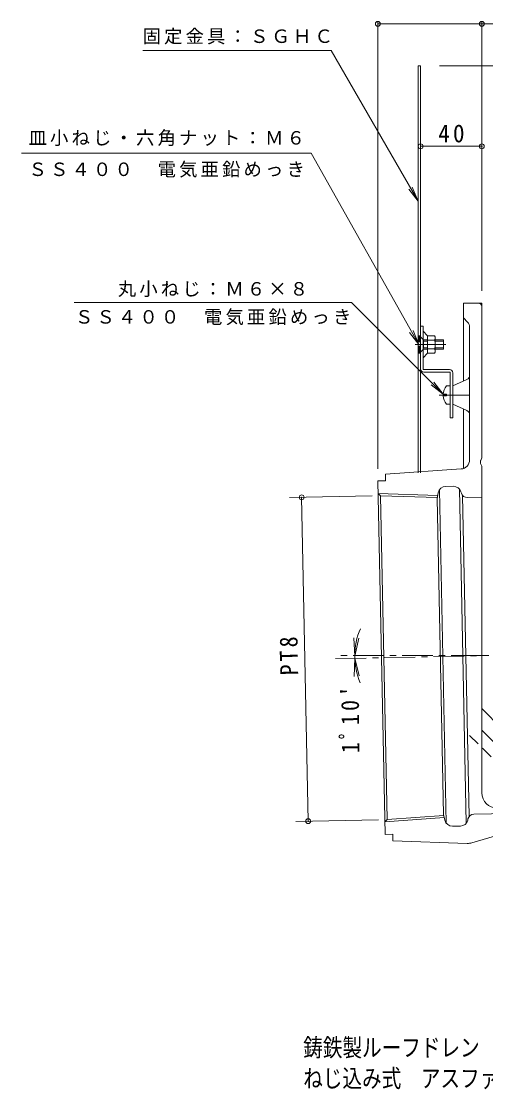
# Model space of a CAD drawing. Units: millimetres at full size, sheet at 1:4; details may follow other scales. Extents: x -530 to 522, y -549 to 542.
# Drawn here: x -530 to -227, y -549 to 149 of the extents above; entities that cross this region are included whole.
import ezdxf
from ezdxf.enums import TextEntityAlignment as Align

# ---------------------------------------------------------------- set-up
doc = ezdxf.new("R2010")
doc.units = ezdxf.units.MM
doc.header["$LTSCALE"] = 4
doc.header["$PDMODE"] = 32
doc.header["$PDSIZE"] = 3.2
for name, pattern in [('CHAIN1', [8, 5, -1, 1, -1]), ('DASHED1', [1.8, 1.2, -0.6]), ('DASHED2', [3, 2, -1])]:
    doc.linetypes.add(name, pattern=pattern)
for name, color, linetype, lineweight in [('0-0_通り芯', 4, 'Continuous', 9), ('0-4_その他', 7, 'Continuous', 9), ('0-5_寸法', 7, 'Continuous', 9), ('0-8', 2, 'Continuous', 9), ('0-A', 2, 'Continuous', 9), ('0-F', 7, 'CHAIN1', 9)]:
    doc.layers.add(name, color=color, linetype=linetype, lineweight=lineweight)
doc.layers.add('F-4_F-4ﾚｲﾔ', color=2, linetype='Continuous')
doc.styles.add('ＭＳ ゴシック', font='')
doc.styles.get('ＭＳ ゴシック').set_extended_font_data('MS Gothic')

msp = doc.modelspace()

# ---------------------------------------------------------------- linework, layer by layer
at = {"layer": '0-0_通り芯'}
for p, q in [((-229.106, -35.628), (-241.106, -35.628)), ((-241.106, -35.628), (-241.106, -86.446)), ((-229.106, -136.29), (-229.106, -35.628)), ((-238.449, -47.977), (-241.106, -45.128)), ((-237.106, -51.387), (-237.106, -137.976)), ((-248.106, -89.628), (-238.865, -85.427)), ((-248.106, -101.628), (-248.106, -89.628)), ((-248.106, -101.628), (-238.865, -105.829)), ((-241.106, -104.81), (-241.106, -143.633)), ((-230.106, -138.878), (-229.106, -136.733)), ((-230.106, -140.378), (-230.106, -138.878)), ((-242.694, -143.962), (-292.112, -147.365)), ((-230.106, -140.378), (-229.106, -142.11)), ((-229.106, -355.577), (-229.106, -142.646)), ((-297.023, -151.799), (-292.024, -151.697)), ((-297.023, -151.799), (-292.319, -382.751)), ((-292.112, -147.365), (-292.024, -151.697)), ((-296.856, -159.982), (-257.892, -161.2)), ((-296.856, -159.982), (-295.325, -161.508)), ((-257.563, -159.467), (-258.286, -163.28)), ((-256.766, -157.558), (-252.33, -375.357)), ((-247.652, -155.294), (-252.753, -155.398)), ((-243.775, -157.015), (-239.327, -375.371)), ((-242.746, -158.907), (-242.511, -159.721)), ((-295.325, -161.508), (-258.17, -162.669)), ((-241.688, -161.234), (-237.415, -371.07)), ((-238.587, -162.611), (-229.106, -162.418)), ((-229.106, -300.544), (-215.743, -313.908)), ((-229.106, -314.687), (-178.216, -365.577)), ((-39.479, -365.599), (-234.371, -369.568)), ((-291.018, -372.981), (-253.941, -370.308)), ((-238.377, -373.439), (-238.175, -372.615)), ((-292.319, -382.751), (-287.32, -382.649)), ((-287.32, -382.649), (-287.231, -387.01)), ((-243.131, -377.248), (-248.232, -377.352)), ((-198.394, -377.191), (-235.561, -388.171)), ((-238.717, -388.576), (-287.231, -387.01))]:
    msp.add_line(p, q, dxfattribs=at)
at = {"layer": '0-0_通り芯', "linetype": 'CHAIN1'}
for p, q in [((-257.078, -95.628), (-234.239, -95.628)), ((-324.583, -267.884), (-224.543, -265.846))]:
    msp.add_line(p, q, dxfattribs=at)
at = {"layer": '0-0_通り芯', "linetype": 'DASHED2'}
msp.add_line((-237.106, -318), (-181.589, -373.518), dxfattribs=at)
at = {"layer": '0-0_通り芯'}
for points in [[(-292.486, -374.567), (-291.018, -372.981), (-295.325, -161.507)], [(-253.204, -373.482), (-254.081, -369.701), (-258.286, -163.28)], [(-292.486, -374.567), (-292.403, -374.562), (-253.603, -371.764)]]:
    msp.add_lwpolyline(points, dxfattribs=at)
for centre, radius, start, end in [((-231.107, -37.628), 2, 0, 90), ((-242.106, -51.387), 5, 0, 43.00085), ((-240.106, -82.696), 3, 294.44357, 0), ((-240.106, -108.56), 3, 0, 65.55643), ((-243.106, -137.976), 6, 273.93967, 0), ((-228.106, -139.321), 2, 155.004, 180), ((-231.106, -136.29), 2, 335.004, 0), ((-228.106, -139.842), 2, 180, 209.99432), ((-231.106, -142.646), 2, 360, 29.99432), ((-252.651, -160.397), 5, 91.16681, 169.27815), ((-247.55, -160.293), 5, 16.09823, 91.16681), ((-238.668, -158.612), 4, 196.09823, 271.16681), ((-219.106, -355.577), 10, 180, 270), ((-234.29, -373.567), 4, 91.16681, 166.23539), ((-248.334, -372.353), 5, 193.05547, 271.16681), ((-243.233, -372.249), 5, 271.16681, 346.23539), ((-238.394, -378.581), 10, 268.15142, 286.45843)]:
    msp.add_arc(centre, radius, start, end, dxfattribs=at)
at = {"layer": '0-4_その他'}
for p, q in [((-297.023, 148.105), (-297.023, -143.799)), ((-297.023, 146.918), (-229.106, 146.918)), ((-229.106, 148.105), (-229.106, -27.628)), ((-229.106, 146.918), (83.894, 146.918)), ((165.237, 119.372), (-256.72, 119.372)), ((-269.106, 66.883), (-229.106, 66.883)), ((-354.8, -162.641), (-300.825, -161.542)), ((-346.802, -162.479), (-342.492, -374.107)), ((-312.136, -266.217), (-312.66, -254.228)), ((-312.136, -266.217), (-309.539, -254.501)), ((-312.119, -267.473), (-312.398, -279.47)), ((-312.119, -267.473), (-309.284, -279.133)), ((-350.49, -374.27), (-296.515, -373.17))]:
    msp.add_line(p, q, dxfattribs=at)
msp.add_arc((-267.053, -266.21), 45.084, 156.63402, 202.7846, dxfattribs=at)
for p in [(-297.023, 146.918), (-229.106, 146.918), (-269.106, 66.883), (-229.106, 66.883), (-346.802, -162.479), (-342.492, -374.107)]:
    msp.add_point(p, dxfattribs=at)
at = {"layer": '0-5_寸法'}
for p, q in [((-450.572, 129.4), (-327.504, 129.4)), ((-270.706, 31.024), (-327.504, 129.4)), ((-340.486, 62.313), (-529.802, 62.313)), ((-270.187, -62.628), (-340.486, 62.313)), ((-270.706, 31.024), (-276.794, 38.958)), ((-270.706, 31.024), (-274.533, 40.263)), ((-314.271, -35.173), (-495.411, -35.173)), ((-254.295, -95.149), (-314.271, -35.173)), ((-270.187, -62.628), (-276.275, -54.695)), ((-270.187, -62.628), (-274.014, -53.389)), ((-254.295, -95.149), (-262.229, -89.061)), ((-254.295, -95.149), (-260.383, -87.215))]:
    msp.add_line(p, q, dxfattribs=at)
at = {"layer": '0-8'}
for p, q in [((-270.706, 119.372), (-269.106, 119.372)), ((-270.706, 119.372), (-270.706, -146.58)), ((-269.106, -146.469), (-269.106, 119.372)), ((-269.106, -54.628), (-269.106, -50.628)), ((-267.506, -50.628), (-269.106, -50.628)), ((-267.506, -78.528), (-267.506, -50.628)), ((-264.506, -56.965), (-267.506, -53.965)), ((-264.506, -57.315), (-264.506, -67.94)), ((-264.506, -68.291), (-267.506, -71.291)), ((-267.006, -79.028), (-250.206, -79.028)), ((-250.206, -80.628), (-267.006, -80.628)), ((-249.706, -81.128), (-249.706, -110.628)), ((-248.106, -81.128), (-248.106, -110.628)), ((-249.706, -110.628), (-248.106, -110.628))]:
    msp.add_line(p, q, dxfattribs=at)
at = {"layer": '0-8', "linetype": 'CHAIN1'}
msp.add_line((-252.581, -62.628), (-273.506, -62.628), dxfattribs=at)
at = {"layer": '0-8'}
for centre, radius, start, end in [((-267.006, -78.528), 2.1, 180, 270), ((-267.006, -78.528), 0.5, 180, 270), ((-250.206, -81.128), 2.1, 0, 90), ((-250.206, -81.128), 0.5, 0, 90)]:
    msp.add_arc(centre, radius, start, end, dxfattribs=at)
at = {"layer": '0-A', "linetype": 'DASHED1'}
for p, q in [((-270.187, -56.978), (-269.887, -56.978)), ((-270.187, -68.278), (-270.187, -56.978)), ((-267.237, -59.628), (-269.887, -56.978)), ((-267.237, -59.628), (-267.237, -65.628)), ((-264.506, -59.628), (-267.237, -59.628)), ((-267.237, -60.498), (-264.506, -60.498)), ((-267.237, -65.628), (-269.887, -68.278)), ((-267.237, -64.758), (-264.506, -64.758)), ((-264.506, -65.628), (-267.237, -65.628))]:
    msp.add_line(p, q, dxfattribs=at)
at = {"layer": '0-A'}
for p, q in [((-259.997, -56.878), (-264.506, -56.878)), ((-264.506, -56.878), (-264.506, -57.315)), ((-259.997, -59.765), (-264.506, -59.765)), ((-259.506, -58.321), (-259.506, -66.935)), ((-259.506, -59.628), (-254.187, -59.628)), ((-259.506, -60.498), (-254.187, -60.498)), ((-254.187, -65.628), (-254.187, -59.628)), ((-259.997, -65.491), (-264.506, -65.491)), ((-264.506, -68.378), (-264.506, -67.94)), ((-259.997, -68.378), (-264.506, -68.378)), ((-259.506, -64.758), (-254.187, -64.758)), ((-259.506, -65.628), (-254.187, -65.628)), ((-252.306, -89.628), (-249.706, -89.628)), ((-254.295, -95.149), (-252.306, -95.149)), ((-254.295, -96.107), (-252.306, -96.107)), ((-252.306, -96.107), (-252.306, -95.149)), ((-252.306, -101.628), (-249.706, -101.628))]:
    msp.add_line(p, q, dxfattribs=at)
at = {"layer": '0-A', "linetype": 'DASHED1'}
msp.add_lwpolyline([(-270.187, -68.278), (-269.887, -68.278), (-269.887, -56.978)], dxfattribs=at)
at = {"layer": '0-A'}
for centre, radius, start, end in [((-261.874, -58.321), 2.368, 322.44278, 37.55722), ((-268.104, -62.628), 8.598, 340.548, 19.452), ((-261.874, -66.935), 2.368, 322.44278, 37.55722), ((-244.307, -95.628), 10, 143.13013, 177.25438), ((-244.307, -95.628), 10, 182.74562, 216.86987)]:
    msp.add_arc(centre, radius, start, end, dxfattribs=at)
at = {"layer": '0-F'}
msp.add_line((-229.106, -265.939), (-324.623, -265.939), dxfattribs=at)

# ---------------------------------------------------------------- texts
at = {"layer": '0-4_その他', "color": 2, "insert": (-257.606, 69.283), "char_height": 11.73, "attachment_point": 7, "style": 'ＭＳ ゴシック'}
msp.add_mtext('\\T1.27;\\W0.95;40', dxfattribs=at)
at = {"layer": '0-4_その他', "color": 2, "char_height": 11.73, "attachment_point": 7, "style": 'ＭＳ ゴシック'}
for s, insert, rotation in [('\\T1.27;\\W0.9;PT8', (-348.835, -278.674), 91.167), ("\\T1.28;\\W0.9;1ﾟ10'", (-308.858, -329.613), 90.583)]:
    msp.add_mtext(s, dxfattribs=dict(at, insert=insert, rotation=rotation))
at = {"layer": '0-5_寸法', "char_height": 8.798, "attachment_point": 7, "style": 'ＭＳ ゴシック'}
for s, insert in [('\\T1.17;固定金具：ＳＧＨＣ', (-450.688, 133.395)), ('\\T1.17;皿小ねじ・六角ナット：Ｍ６', (-525.144, 67.017)), ('\\T1.17;ＳＳ４００\u3000電気亜鉛めっき', (-525.144, 46.414)), ('\\T1.17;丸小ねじ：Ｍ６×８', (-466.841, -31.632)), ('\\T1.17;ＳＳ４００\u3000電気亜鉛めっき', (-494.841, -50.03))]:
    msp.add_mtext(s, dxfattribs=dict(at, insert=insert))
at = {"layer": 'F-4_F-4ﾚｲﾔ', "style": 'ＭＳ ゴシック', "width": 0.8}
for s, p in [('鋳鉄製ルーフドレン\u3000防水層張掛け幅100mm\u3000よこ引き用\u3000鋼製下地断熱屋根工法用', (-345.753, -531.38)), ('ねじ込み式\u3000アスファルト防水用（キャント付入隅用）\u3000\u3000ＷＨＸＡ－６－２００－４０', (-345.735, -551.483))]:
    msp.add_text(s, height=11.73, dxfattribs=at).set_placement(p, align=Align.BOTTOM_LEFT)

doc.saveas('drawing.dxf')
